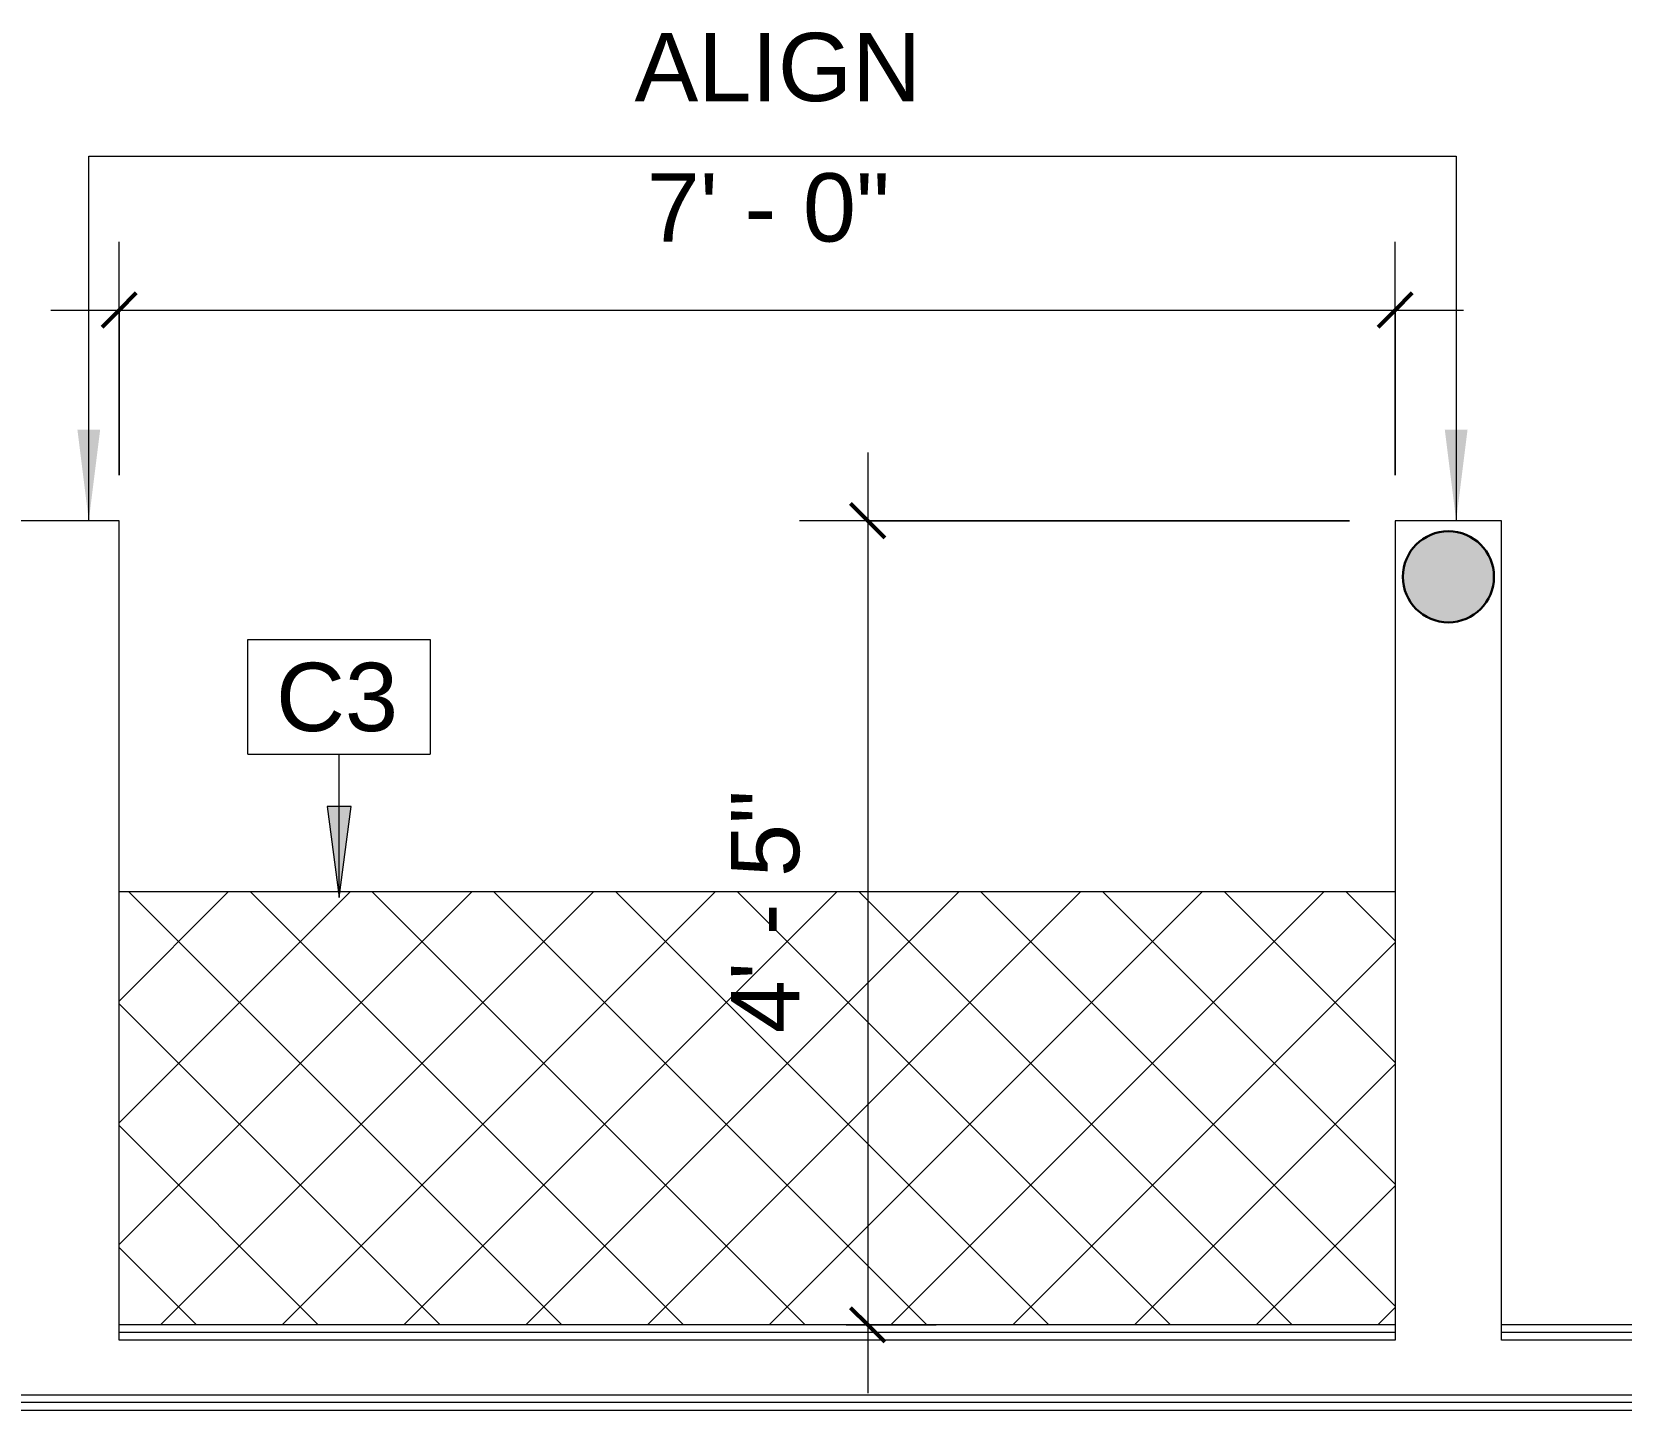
# Model space of a CAD drawing. Header units: inches. Extents: x -1176 to 1507, y -2587 to 978.
# Drawn here: x -964.3 to -859.7, y 256.5 to 347.3 of the extents above; entities that cross this region are included whole.
import ezdxf

# ---------------------------------------------------------------- set-up
doc = ezdxf.new("R2010")
doc.units = ezdxf.units.IN
doc.header["$MEASUREMENT"] = 0
for name, color, linetype, lineweight in [('A-ANNO-DIMS', 211, 'Continuous', 9), ('A-ANNO-DIMS-48', 211, 'Continuous', 9), ('A-ANNO-KEYN', 231, 'Continuous', 9), ('A-ANNO-NOTE', 131, 'Continuous', 9), ('A-WALL', 113, 'Continuous', 18), ('I-WALL', 2, 'Continuous', 18), ('Q-CASE', 31, 'Continuous', 9), ('S-COLS', 52, 'Continuous', 18)]:
    doc.layers.add(name, color=color, linetype=linetype, lineweight=lineweight)
doc.styles.add('Arial', font='arial.ttf', dxfattribs={"height": 4.5})
doc.styles.add('Swis721 Lt BT', font='swissl.ttf', dxfattribs={"height": 4.5})
doc.styles.add('Swis721 Lt BT_1', font='swissl.ttf', dxfattribs={"height": 0.09375})
doc.dimstyles.new('OTJ_-_3_32__Linear__1_2__Tolerance_1', dxfattribs={"dimscale": 12, "dimtxt": 4.748918, "dimasz": 0.1875, "dimexe": 0.375, "dimexo": 0.25, "dimgap": 0.25, "dimtad": 1, "dimdec": 1, "dimrnd": 0.5, "dimzin": 3, "dimdsep": 46, "dimlunit": 4, "dimtxsty": 'Swis721 Lt BT', "dimblk1": 'OBLIQUE', "dimblk2": 'OBLIQUE', "dimsah": 1, "dimcen": 0.09, "dimdle": 0.375, "dimazin": 0, "dimtfac": 1, "dimtdec": 4, "dimtix": 1, "dimtmove": 0, "dimatfit": 3, "dimfxl": 1, "dimtvp": 1, "dimfrac": 2, "dimtolj": 1, "dimtzin": 0, "dimarcsym": 2})

# ---------------------------------------------------------------- blocks, each defined once
blk = doc.blocks.new('Desk31 - Desk-6998112-2nd Floor Construction')
at = {"layer": 'Q-CASE'}
h = blk.add_hatch(dxfattribs=at)
h.set_pattern_fill('FP_17', color=256, style=0, pattern_type=2)
h.set_pattern_definition([(45, (3168.006, 203.205), (-4.006467, 4.006467), []), (135, (3168.006, 203.205), (-4.006467, -4.006467), [])])
h.paths.add_polyline_path([(2293.44, 465.33), (2293.44, 493.83), (2209.45, 493.83), (2209.45, 465.33)], flags=0)
blk.add_line((2293.44, 493.83), (2209.45, 493.83), dxfattribs=at)
blk = doc.blocks.new('DIMBLOCK44-2nd Floor Construction')
at = {"layer": 'A-ANNO-DIMS-48'}
for p, q in [((-958.55, 318.06), (-958.55, 333.43)), ((-874.56, 318.06), (-874.56, 333.43)), ((-963.05, 328.93), (-870.06, 328.93)), ((-958.55, 328.93), (-958.55, 318.06)), ((-874.56, 328.93), (-874.56, 318.06))]:
    blk.add_line(p, q, dxfattribs=at)
at = {"layer": 'A-ANNO-DIMS-48', "lineweight": 50}
for p, q in [((-958.55, 328.93), (-957.43, 330.06)), ((-874.56, 328.93), (-873.44, 330.06)), ((-958.55, 328.93), (-959.68, 327.81)), ((-874.56, 328.93), (-875.69, 327.81))]:
    blk.add_line(p, q, dxfattribs=at)
at = {"layer": 'A-ANNO-DIMS-48', "color": 0, "insert": (-923.83, 337.94), "char_height": 4.5, "width": 17.4579, "attachment_point": 1, "line_spacing_factor": 1.005062, "style": 'Swis721 Lt BT'}
blk.add_mtext('7\' - 0"', dxfattribs=at)
blk = doc.blocks.new('_Oblique')
at = {"color": 0, "linetype": 'ByBlock', "lineweight": -2}
blk.add_line((-0.5, -0.5), (0.5, 0.5), dxfattribs=at)
blk = doc.blocks.new('DIMBLOCK45-2nd Floor Construction')
at = {"layer": 'A-ANNO-DIMS-48'}
for p, q in [((-909.28, 319.56), (-909.28, 257.62)), ((-877.56, 315.06), (-913.78, 315.06)), ((-909.28, 315.06), (-877.56, 315.06)), ((-910.69, 262.12), (-904.78, 262.12)), ((-909.28, 262.12), (-910.69, 262.12))]:
    blk.add_line(p, q, dxfattribs=at)
at = {"layer": 'A-ANNO-DIMS-48', "lineweight": 50}
for p, q in [((-909.28, 315.06), (-910.41, 316.19)), ((-909.28, 315.06), (-908.16, 313.94)), ((-909.28, 262.12), (-910.41, 263.25)), ((-909.28, 262.12), (-908.16, 261))]:
    blk.add_line(p, q, dxfattribs=at)
at = {"layer": 'A-ANNO-DIMS-48', "color": 0, "insert": (-918.29, 281.32), "char_height": 4.5, "width": 17.4579, "attachment_point": 1, "rotation": 90, "line_spacing_factor": 1.005062, "style": 'Swis721 Lt BT'}
blk.add_mtext('4\' - 5"', dxfattribs=at)
blk = doc.blocks.new('Align symbol - U shaped 2016 - symbol_align 01-8117935-2nd Floor Construction')
at = {"layer": 'A-ANNO-NOTE'}
for points in [[(-0.0156, 0.125), (0.0156, 0.125), (0, 0)], [(1.8594, 0.125), (1.8906, 0.125), (1.875, 0)]]:
    blk.add_hatch(color=256, dxfattribs=at).paths.add_polyline_path(points, flags=0)
for p, q in [((0, 0.5), (1.875, 0.5)), ((0, 0), (0, 0.5)), ((1.875, 0.5), (1.875, 0))]:
    blk.add_line(p, q, dxfattribs=at)
at = {"layer": 'A-ANNO-NOTE', "insert": (0.7484, 0.6692), "char_height": 0.09375, "width": 0.4545, "attachment_point": 1, "style": 'Swis721 Lt BT_1'}
blk.add_mtext('ALIGN', dxfattribs=at)
blk = doc.blocks.new('Keynote Tag - Keynote Number - Boxed-135510-2nd Floor Construction')
at = {"layer": 'A-ANNO-KEYN'}
for p, q in [((-0.125, -0.0792), (-0.125, 0.0781)), ((-0.125, 0.0781), (0.125, 0.0781)), ((0.125, 0.0781), (0.125, -0.0792)), ((-0.125, -0.0792), (0.125, -0.0792))]:
    blk.add_line(p, q, dxfattribs=at)

msp = doc.modelspace()

# ---------------------------------------------------------------- hatches: boundary and pattern name
at = {"layer": 'A-ANNO-KEYN'}
msp.add_hatch(color=256, dxfattribs=at).paths.add_polyline_path([(-944.08, 290.25), (-943.29, 296.25), (-944.87, 296.25)], flags=0)
at = {"layer": 'S-COLS'}
msp.add_hatch(color=250, dxfattribs=at).paths.add_polyline_path([(-871.06, 308.37), (-869.91, 308.6), (-868.94, 309.25), (-868.29, 310.23), (-868.06, 311.37), (-868.29, 312.52), (-868.94, 313.5), (-869.91, 314.15), (-871.06, 314.37), (-872.21, 314.15), (-873.18, 313.5), (-873.83, 312.52), (-874.06, 311.37), (-873.83, 310.23), (-873.18, 309.25), (-872.21, 308.6)], flags=0)

# ---------------------------------------------------------------- linework, layer by layer
at = {"layer": 'A-ANNO-KEYN'}
for p, q in [((-944.08, 296.38), (-944.08, 299.69)), ((-943.29, 296.25), (-944.87, 296.25)), ((-944.87, 296.25), (-944.08, 290.25)), ((-944.08, 290.25), (-944.08, 296.38)), ((-944.08, 290.25), (-943.29, 296.25))]:
    msp.add_line(p, q, dxfattribs=at)
at = {"layer": 'A-WALL'}
for p, q in [((-958.55, 315.06), (-965.55, 315.06)), ((-958.55, 261.12), (-958.55, 315.06)), ((-867.56, 315.06), (-874.56, 315.06)), ((-874.56, 315.06), (-874.56, 261.12)), ((-867.56, 261.12), (-867.56, 315.06)), ((-874.56, 261.62), (-958.55, 261.62)), ((-654.95, 261.62), (-867.56, 261.62)), ((-874.56, 261.12), (-958.55, 261.12)), ((-654.45, 261.12), (-867.56, 261.12)), ((-654.45, 257.5), (-1015.06, 257.5)), ((-654.95, 257), (-1015.06, 257))]:
    msp.add_line(p, q, dxfattribs=at)
at = {"layer": 'I-WALL'}
for p, q in [((-874.56, 262.12), (-958.55, 262.12)), ((-655.45, 262.12), (-867.56, 262.12)), ((-1015.06, 256.5), (-655.45, 256.5))]:
    msp.add_line(p, q, dxfattribs=at)
at = {"layer": 'S-COLS', "color": 8, "lineweight": 30}
for start, end in [(0, 180), (180, 0)]:
    msp.add_arc((-871.06, 311.37), 3, start, end, dxfattribs=at)

# ---------------------------------------------------------------- block references
at = {"layer": 'A-ANNO-KEYN', "xscale": 47.99999999999997, "yscale": 47.99999999999997, "zscale": 47.99999999999997}
msp.add_blockref('Keynote Tag - Keynote Number - Boxed-135510-2nd Floor Construction', (-944.08, 303.49), dxfattribs=at)
at = {"layer": 'A-ANNO-NOTE', "xscale": 48, "yscale": 48, "zscale": 48}
msp.add_blockref('Align symbol - U shaped 2016 - symbol_align 01-8117935-2nd Floor Construction', (-960.55, 315.06), dxfattribs=at)
at = {"layer": 'Q-CASE'}
msp.add_blockref('Desk31 - Desk-6998112-2nd Floor Construction', (-3168.01, -203.21), dxfattribs=at)

# ---------------------------------------------------------------- texts
at = {"layer": 'A-ANNO-KEYN', "insert": (-948.23, 305.71), "char_height": 4.5, "width": 9.8475, "attachment_point": 1, "style": 'Arial'}
msp.add_mtext('C3', dxfattribs=at)

# ---------------------------------------------------------------- dimensions: what is measured, and where the dimension line sits
at = {"layer": 'A-ANNO-DIMS'}
dim = msp.add_linear_dim(base=(-874.56, 328.93), p1=(-958.55, 315.06), p2=(-874.56, 315.06), dimstyle='OTJ_-_3_32__Linear__1_2__Tolerance_1', override={"dimpost": '<>', "dimfxl": 83.991107}, dxfattribs=at)
dim.commit()
dim.dimension.update_dxf_attribs({"geometry": 'DIMBLOCK44-2nd Floor Construction', "text_midpoint": (-916.56, 334.25)})
dim = msp.add_linear_dim(base=(-909.28, 262.12), p1=(-874.56, 315.06), p2=(-907.69, 262.12), angle=90, dimstyle='OTJ_-_3_32__Linear__1_2__Tolerance_1', override={"dimpost": '<>', "dimfxl": 62.450127}, dxfattribs=at)
dim.commit()
dim.dimension.update_dxf_attribs({"geometry": 'DIMBLOCK45-2nd Floor Construction', "text_midpoint": (-914.6, 288.59)})

doc.saveas('drawing.dxf')
